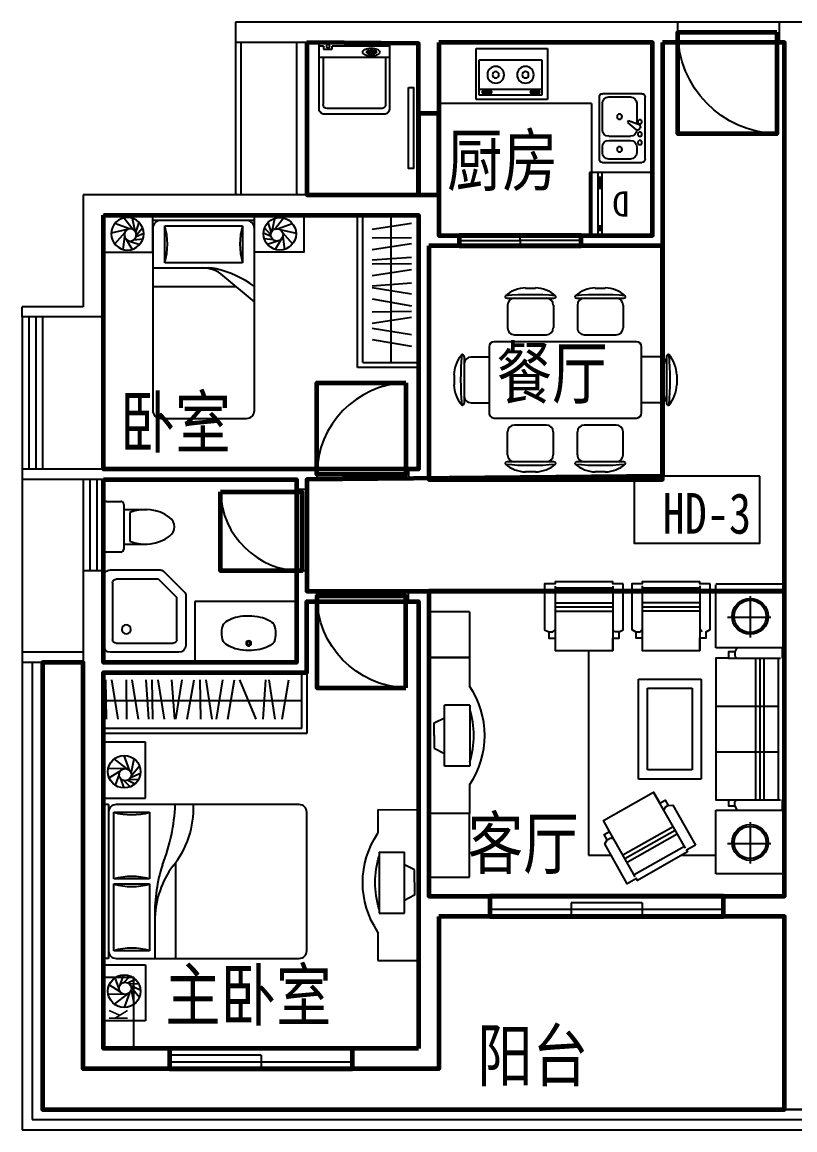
# Model space of a CAD drawing. Extents: x 866697 to 898497, y -913071 to -884071.
# Drawn here: x 875197 to 882797, y -912771 to -901871 of the extents above; entities that cross this region are included whole.
import ezdxf
from ezdxf.enums import TextEntityAlignment as Align

# ---------------------------------------------------------------- set-up
doc = ezdxf.new("R2010")
doc.units = 0
doc.header["$LTSCALE"] = 1000
doc.header["$MEASUREMENT"] = 0
doc.layers.get('0').update_dxf_attribs({"linetype": 'CONTINUOUS'})
for name, color, linetype in [('3', 3, 'CONTINUOUS'), ('F', 8, 'CONTINUOUS'), ('I-FURN', 9, 'CONTINUOUS'), ('KTIAO', 124, 'CONTINUOUS'), ('L-LANGAN', 3, 'CONTINUOUS'), ('PUB_TEXT', 7, 'CONTINUOUS'), ('WALL', 2, 'CONTINUOUS'), ('WC', 157, 'CONTINUOUS'), ('WINDOW', 4, 'CONTINUOUS')]:
    doc.layers.add(name, color=color, linetype=linetype)
for name, color, linetype, lineweight in [('GT_卧室', 1, 'CONTINUOUS', 60), ('GT_卫生间', 5, 'CONTINUOUS', 60), ('GT_厨房', 4, 'CONTINUOUS', 60), ('GT_客厅', 2, 'CONTINUOUS', 60), ('GT_过道', 30, 'CONTINUOUS', 60), ('GT_门', 245, 'CONTINUOUS', 60), ('GT_阳台', 6, 'CONTINUOUS', 60), ('GT_餐厅', 3, 'CONTINUOUS', 60), ('字', 7, 'CONTINUOUS', 0)]:
    doc.layers.add(name, color=color, linetype=linetype, lineweight=lineweight)
doc.styles.add('-宋体', font='', dxfattribs={"width": 0.6})
doc.styles.add('_HZTXT1', font='romand.shx', dxfattribs={"width": 0.7, "bigfont": 'hztxt.shx'})
doc.styles.add('ATT', font='TXT')
doc.styles.add('DIM_FONT', font='ZBTXT.shx', dxfattribs={"width": 0.8})
doc.styles.get('-宋体').set_extended_font_data('SimSun')

# ---------------------------------------------------------------- blocks, each defined once
blk = doc.blocks.new('A$C408F70BB')
for p, q in [((854, 2190), (953, 2190)), ((673, 2090), (1133, 2090)), ((678, 2023), (678, 1845)), ((1128, 2023), (1128, 1845)), ((529, 1795), (529, 395)), ((1229, 1845), (579, 1845)), ((1279, 395), (1279, 1795)), ((100, 1209), (100, 1669)), ((167, 1664), (392, 1664)), ((1641, 1664), (1416, 1664)), ((1709, 1669), (1709, 1209)), ((460, 1281), (460, 1596)), ((1349, 1596), (1349, 1281)), ((0, 1389), (0, 1488)), ((1809, 1488), (1809, 1389)), ((167, 1214), (392, 1214)), ((1641, 1214), (1416, 1214)), ((100, 522), (100, 982)), ((1709, 982), (1709, 522)), ((167, 977), (392, 977)), ((460, 594), (460, 909)), ((1349, 909), (1349, 594)), ((1641, 977), (1416, 977)), ((0, 702), (0, 801)), ((1809, 801), (1809, 702)), ((167, 527), (392, 527)), ((1641, 527), (1416, 527)), ((579, 345), (1229, 345)), ((678, 167), (678, 345)), ((1128, 167), (1128, 345)), ((673, 100), (1133, 100)), ((854, 0), (953, 0))]:
    blk.add_line(p, q)
for centre, radius, start, end in [((863, 1875), 316, 91.7651, 130.7265), ((943, 1875), 316, 49.2735, 88.2349), ((664, 2107), 10, 130.7265, 202.67), ((673, 2110), 20, 202.67, 270), ((903, -587), 2713, 84.8023, 95.1977), ((746, 2023), 67.5, 90, 180), ((1061, 2023), 67.5, 0, 90), ((1133, 2110), 20, 270, 337.33), ((1143, 2107), 10, 337.33, 49.2735), ((579, 1795), 50, 90, 180), ((1229, 1795), 50, 0, 90), ((315, 1478), 316, 139.2735, 178.2349), ((2778, 1439), 2713, 174.8023, 185.1977), ((84, 1678), 10, 67.33, 139.2735), ((80, 1669), 20, 0, 67.33), ((167, 1596), 67.5, 90, 180), ((392, 1596), 67.5, 0, 90), ((1416, 1596), 67.5, 90, 180), ((1641, 1596), 67.5, 0, 90), ((1729, 1669), 20, 112.67, 180), ((1725, 1678), 10, 40.7265, 112.67), ((-969, 1439), 2713, 354.8023, 5.1977), ((1493, 1478), 316, 1.7651, 40.7265), ((315, 1399), 316, 181.7651, 220.7265), ((1493, 1399), 316, 319.2735, 358.2349), ((80, 1209), 20, 292.67, 0), ((167, 1281), 67.5, 180, 270), ((392, 1281), 67.5, 270, 0), ((1416, 1281), 67.5, 180, 270), ((1641, 1281), 67.5, 270, 0), ((1729, 1209), 20, 180, 247.33), ((84, 1199), 10, 220.7265, 292.67), ((1725, 1199), 10, 247.33, 319.2735), ((315, 792), 316, 139.2735, 178.2349), ((2778, 752), 2713, 174.8023, 185.1977), ((84, 991), 10, 67.33, 139.2735), ((80, 982), 20, 0, 67.33), ((1729, 982), 20, 112.67, 180), ((1725, 991), 10, 40.7265, 112.67), ((1493, 792), 316, 1.7651, 40.7265), ((-969, 752), 2713, 354.8023, 5.1977), ((167, 909), 67.5, 90, 180), ((392, 909), 67.5, 0, 90), ((1416, 909), 67.5, 90, 180), ((1641, 909), 67.5, 0, 90), ((315, 712), 316, 181.7651, 220.7265), ((1493, 712), 316, 319.2735, 358.2349), ((167, 594), 67.5, 180, 270), ((392, 594), 67.5, 270, 0), ((1416, 594), 67.5, 180, 270), ((1641, 594), 67.5, 270, 0), ((84, 513), 10, 220.7265, 292.67), ((80, 522), 20, 292.67, 0), ((1729, 522), 20, 180, 247.33), ((1725, 513), 10, 247.33, 319.2735), ((579, 395), 50, 180, 270), ((1229, 395), 50, 270, 0), ((746, 167), 67.5, 180, 270), ((1061, 167), 67.5, 270, 360), ((664, 84), 10, 157.33, 229.2735), ((673, 80), 20, 90, 157.33), ((863, 315), 316, 229.2735, 268.2349), ((903, 2778), 2713, 264.8023, 275.1977), ((943, 315), 316, 271.7651, 310.7265), ((1133, 80), 20, 22.67, 90), ((1143, 84), 10, 310.7265, 22.67)]:
    blk.add_arc(centre, radius, start, end)
at = {"width": 0.8, "flags": 9}
for tag in ['XSIZE', 'YSIZE']:
    blk.add_attdef(tag, (887, 1099), '', height=0.5, rotation=270, dxfattribs=at)
blk = doc.blocks.new('A$C48275918')
at = {"linetype": 'ByBlock'}
for p, q in [((52, 1000), (0, 1000)), ((0, 1000), (0, 0)), ((52, 1000), (52, 0)), ((1922, 1000), (130, 1000)), ((853, 1000), (593, 690)), ((104, 883), (467, 883)), ((104, 117), (104, 883)), ((467, 883), (467, 117)), ((2000, 78), (2000, 922)), ((701, 0), (701, 818)), ((519, 0), (519, 551)), ((467, 117), (104, 117)), ((52, 0), (0, 0)), ((130, 0), (1922, 0))]:
    blk.add_line(p, q, dxfattribs=at)
for centre, radius, start, end in [((130, 922), 77.9, 90, 180), ((1556, 378), 1057, 143.9798, 166.6072), ((1922, 922), 77.9, 0, 90), ((286, 1506), 649, 253.7398, 286.2602), ((831, 489), 312, 139.8941, 180), ((831, 551), 312, 166.6072, 180), ((286, -506), 649, 73.7398, 106.2602), ((130, 78), 77.9, 180, 270), ((1922, 78), 77.9, 270, 0)]:
    blk.add_arc(centre, radius, start, end, dxfattribs=at)
blk = doc.blocks.new('M_C5')
for p, q in [((-71, 21), (-106, 120)), ((-60, 63), (-50, 152)), ((-28, 86), (7, 160)), ((-9, 88), (59, 149)), ((12, 83), (112, 114)), ((-54, -14), (-154, 45)), ((26, 75), (152, 50)), ((42, 53), (156, -35)), ((48, 21), (102, -123)), ((-26, -30), (-153, -47)), ((14, -26), (-99, -126)), ((41, -2), (5, -160))]:
    blk.add_line(p, q)
for centre, radius in [((0, 0), 160), ((-11, 28), 60)]:
    blk.add_circle(centre, radius)
at = {"width": 0.8, "flags": 9}
for tag in ['XSIZE', 'YSIZE']:
    blk.add_attdef(tag, (0, 0), '', height=0.5, dxfattribs=at)
blk = doc.blocks.new('A$C500A4454')
at = {"layer": 'F'}
for points in [[(364, 1485), (0, 1485), (0, 1970), (364, 1970)], [(364, 485), (0, 485), (0, 0), (364, 0)]]:
    blk.add_lwpolyline(points, close=True, dxfattribs=at)
at = {"layer": 'F', "rotation": 180}
blk.add_blockref('M_C5', (183, 1734), dxfattribs=at)
at = {"layer": 'F', "xscale": -1, "rotation": 180}
blk.add_blockref('A$C48275918', (0, 1485), dxfattribs=at)
at = {"layer": 'F', "xscale": -1}
blk.add_blockref('M_C5', (183, 236), dxfattribs=at)
blk = doc.blocks.new('K')
at = {"layer": 'KTIAO'}
blk.add_lwpolyline([(0, 0), (700, 0), (700, -300), (0, -300)], close=True, dxfattribs=at)
at = {"layer": 'KTIAO', "style": '_HZTXT1', "width": 0.7}
blk.add_text('K', height=180, rotation=360, dxfattribs=at).set_placement((278, -244))
blk = doc.blocks.new('M_A2ZXL')
blk.add_line((-0.472, 0), (-0.472, -1))
blk.add_arc((-0.5, 0), 1, 271.6231, 360)
blk = doc.blocks.new('A$C77C702D5')
for p, q in [((400, 2609), (0, 2609)), ((400, 2609), (400, 2160)), ((0, 2160), (400, 2160)), ((400, 2160), (0, 2160)), ((400, 2160), (400, 1879)), ((154, 1092), (154, 1692)), ((404, 1692), (154, 1692)), ((404, 1692), (404, 1092)), ((54, 1517), (154, 1567)), ((54, 1392), (54, 1517)), ((54, 1392), (54, 1267)), ((54, 1267), (154, 1217)), ((404, 1092), (154, 1092)), ((400, 906), (400, 626)), ((400, 626), (0, 626)), ((400, 626), (0, 626)), ((400, 0), (400, 626)), ((0, 0), (400, 0))]:
    blk.add_line(p, q)
for centre, radius, start, end in [((-315, 1393), 865, 325.7553, 34.2447), ((-483, 1392), 925, 343.6295, 16.3705)]:
    blk.add_arc(centre, radius, start, end)
blk = doc.blocks.new('12PCOU13')
at = {"color": 0, "linetype": 'ByBlock'}
for p, q in [((23, 34), (2, 34)), ((3, -34), (3, 34)), ((10, 34), (10, -34)), ((12, 34), (12, -34)), ((14, 34), (14, -34)), ((24, 35), (23, 34)), ((27, 34), (23, 34)), ((24, 37), (24, 35)), ((33, 11), (3, 11)), ((33, -11), (3, -11)), ((23, -34), (2, -34)), ((27, -34), (23, -34)), ((24, -35), (23, -34)), ((24, -37), (24, -35))]:
    blk.add_line(p, q, dxfattribs=at)
blk.add_lwpolyline([(1, -39), (1, -34), (0, -34), (0, 34), (1, 34), (1, 39), (23, 39), (24, 37), (27, 37), (27, 34), (33, 34), (33, -34), (27, -34), (27, -37), (24, -37), (23, -39)], close=True, dxfattribs=at)
blk = doc.blocks.new('-SOF5')
at = {"xscale": 22.75, "yscale": 22.75, "zscale": 22.75}
blk.add_blockref('12PCOU13', (-6, 890), dxfattribs=at)
blk = doc.blocks.new('-CG')
for p, q in [((-370, 366), (384, 366)), ((384, 366), (384, -333)), ((-370, -333), (-370, 355)), ((7, 232), (7, -220)), ((-240, 1), (232, 1)), ((384, -333), (-370, -333))]:
    blk.add_line(p, q)
for radius in [196, 176]:
    blk.add_circle((7, 11), radius)
blk = doc.blocks.new('_C11VCM')
for p, q in [((-2509, -24), (-2509, -593)), ((-1879, -47), (-2509, -47)), ((-1879, -24), (-1879, -729)), ((-1557, -22), (-1557, -591)), ((-926, -45), (-1557, -45)), ((-926, -22), (-926, -728)), ((-2509, -206), (-1879, -206)), ((-1557, -204), (-926, -204)), ((-2509, -252), (-1879, -252)), ((-2509, -297), (-1879, -297)), ((-1557, -250), (-926, -250)), ((-1557, -295), (-926, -295)), ((-2577, -525), (-2532, -525)), ((-2532, -525), (-2509, -502)), ((-1856, -525), (-1879, -502)), ((-1810, -525), (-1856, -525)), ((-1625, -523), (-1580, -523)), ((-1580, -523), (-1557, -500)), ((-902, -523), (-925, -500)), ((-2144, -732), (-2144, -2965)), ((-1599, -2134), (-1599, -1040)), ((-1599, -1040), (-911, -1040)), ((-911, -1040), (-911, -2134)), ((-1499, -2034), (-1499, -1140)), ((-1499, -1140), (-1011, -1140)), ((-1011, -1140), (-1011, -2034)), ((-1011, -2034), (-1499, -2034)), ((-911, -2134), (-1599, -2134)), ((-1084, -2891), (-1432, -2278)), ((-1272, -2422), (-1311, -2444)), ((-1311, -2444), (-1320, -2475)), ((-754, -3171), (-754, -2473)), ((-754, -2473), (0, -2473)), ((0, -2473), (0, -3171)), ((-1767, -2964), (-1219, -2654)), ((-377, -2606), (-377, -3058)), ((-1939, -2800), (-1899, -2778)), ((-1633, -3202), (-1913, -2707)), ((-1899, -2778), (-1868, -2786)), ((-1745, -3004), (-1197, -2693)), ((-1722, -3044), (-1174, -2733)), ((-1096, -2871), (-1644, -3182)), ((-623, -2837), (-152, -2837)), ((-2144, -2965), (-1898, -2965)), ((-1123, -2965), (-754, -2965)), ((0, -3171), (-754, -3171))]:
    blk.add_line(p, q)
for points in [[(-1765, -1), (-1879, -1), (-1879, 21), (-2509, 21), (-2509, -1), (-2623, -1), (-2623, -502), (-2577, -525), (-2577, -593), (-2509, -593), (-2509, -729), (-1879, -729), (-1879, -593), (-1810, -593), (-1810, -525), (-1765, -502)], [(-813, 0), (-926, 0), (-926, 23), (-1557, 23), (-1557, 0), (-1671, 0), (-1671, -500), (-1625, -523), (-1625, -591), (-1557, -591), (-1557, -728), (-926, -728), (-926, -591), (-858, -591), (-858, -523), (-813, -500)], [(-974, -2855), (-1073, -2911), (-1062, -2931), (-1610, -3242), (-1621, -3222), (-1720, -3278), (-1967, -2842), (-1939, -2800), (-1973, -2741), (-1913, -2707), (-1980, -2588), (-1432, -2278), (-1365, -2396), (-1305, -2363), (-1272, -2422), (-1221, -2419)]]:
    blk.add_lwpolyline(points, close=True)
for radius in [196, 176]:
    blk.add_circle((-377, -2827), radius)
blk.add_blockref('-CG', (-384, -366))
at = {"xscale": -1}
blk.add_blockref('-SOF5', (-6, -2476), dxfattribs=at)
at = {"style": 'DIM_FONT', "width": 0.8, "flags": 9}
for tag in ['XSIZE', 'YSIZE']:
    blk.add_attdef(tag, (0, 0), '', height=0.5, dxfattribs=at)
blk = doc.blocks.new('A$C7B1F335F')
at = {"layer": 'I-FURN', "xscale": -0.9, "yscale": 0.9, "zscale": 0.9}
blk.add_blockref('_C11VCM', (0, 2950), dxfattribs=at)
blk = doc.blocks.new('A$C314C3C37')
for p, q in [((0, 2744), (0, 2191)), ((412, 2744), (0, 2744)), ((412, 2191), (412, 2744)), ((234, 2480), (105, 2578)), ((255, 2467), (203, 2612)), ((271, 2439), (301, 2579)), ((272, 2411), (353, 2511)), ((199, 2481), (48, 2484)), ((165, 2458), (57, 2390)), ((154, 2428), (116, 2319)), ((267, 2396), (364, 2436)), ((164, 2390), (201, 2292)), ((199, 2365), (264, 2304)), ((238, 2368), (313, 2334)), ((254, 2379), (345, 2375)), ((0, 2191), (412, 2191)), ((0, 2129), (0, 615)), ((50, 2129), (0, 2129)), ((50, 2129), (50, 615)), ((1924, 2129), (126, 2129)), ((101, 1397), (101, 2053)), ((101, 2053), (454, 2053)), ((454, 2053), (454, 1397)), ((2000, 690), (2000, 2053)), ((707, 1549), (707, 615)), ((454, 1397), (101, 1397)), ((101, 690), (101, 1347)), ((101, 1347), (454, 1347)), ((454, 1347), (454, 690)), ((505, 1031), (505, 615)), ((454, 690), (101, 690)), ((50, 615), (0, 615)), ((0, 0), (0, 553)), ((0, 553), (412, 553)), ((126, 615), (1924, 615)), ((412, 553), (412, 0)), ((164, 354), (201, 452)), ((199, 378), (264, 440)), ((165, 286), (57, 354)), ((154, 316), (116, 425)), ((238, 375), (313, 409)), ((254, 365), (345, 368)), ((267, 348), (364, 307)), ((272, 333), (353, 232)), ((199, 262), (48, 259)), ((234, 264), (105, 166)), ((255, 276), (203, 132)), ((271, 305), (301, 165)), ((412, 0), (0, 0))]:
    blk.add_line(p, q)
for centre, radius in [((204, 2452), 160), ((214, 2423), 60), ((204, 292), 160), ((214, 320), 60)]:
    blk.add_circle(centre, radius)
for centre, radius, start, end in [((126, 2053), 75.7, 90, 180), ((-1149, 2214), 1857, 338.5931, 357.384), ((-6, 2091), 892, 320.4539, 2.4327), ((1924, 2053), 75.7, 0, 90), ((278, 2659), 631, 253.7398, 286.2602), ((2088, 1052), 1584, 162.1966, 180.7418), ((278, 791), 631, 73.7398, 106.2602), ((1432, 977), 928, 143.9597, 177.4602), ((278, 1952), 631, 253.7398, 286.2602), ((126, 690), 75.7, 180, 270), ((278, 85), 631, 73.7398, 106.2602), ((1924, 690), 75.7, 270, 0)]:
    blk.add_arc(centre, radius, start, end)
blk = doc.blocks.new('A$C465575F6')
for p, q in [((0, 529), (0, 669)), ((30, 699), (470, 699)), ((500, 669), (500, 529)), ((470, 499), (30, 499)), ((80, 499), (80, 269)), ((390, 439), (110, 439)), ((420, 499), (420, 269))]:
    blk.add_line(p, q)
for centre, radius, start, end in [((30, 669), 30, 90, 180), ((470, 669), 30, 0, 90), ((30, 529), 30, 180, 270), ((477, 286), 398, 157.4505, 216.6381), ((23, 286), 398, 323.3619, 22.5495), ((470, 529), 30, 270, 0), ((250, 110), 110, 213.4509, 326.5491)]:
    blk.add_arc(centre, radius, start, end)
blk = doc.blocks.new('M_E27FMO')
at = {"color": 0, "linetype": 'ByBlock'}
for p, q in [((-185.9, 0.6), (-549.7, 0.6)), ((-599.7, -49.4), (-599.7, -549.4)), ((-508.1, -66.1), (-199.7, -66.1)), ((-66.4, -199.4), (-199.7, -66.1)), ((-9.5, -162.1), (-162.4, -9.2)), ((-533.1, -507.8), (-533.1, -91.1)), ((-66.4, -199.4), (-66.4, -507.8)), ((0.3, -549.4), (0.3, -185.6)), ((-91.4, -532.8), (-508.1, -532.8)), ((-549.7, -599.4), (-49.7, -599.4))]:
    blk.add_line(p, q, dxfattribs=at)
blk.add_circle((-433.1, -432.8), 33.3, dxfattribs=at)
for centre, radius, start, end in [((-549.7, -49.4), 50, 90, 180), ((-185.9, -32.8), 33.3, 45, 90), ((-508.1, -91.1), 25, 90, 180), ((-33.1, -185.6), 33.3, 0, 45), ((-549.7, -549.4), 50, 180, 270), ((-508.1, -507.8), 25, 180, 270), ((-91.4, -507.8), 25, 270, 0), ((-49.7, -549.4), 50, 270, 0)]:
    blk.add_arc(centre, radius, start, end, dxfattribs=at)
at = {"style": 'DIM_FONT', "width": 0.8, "flags": 9}
for tag in ['XSIZE', 'YSIZE']:
    blk.add_attdef(tag, (0, 0), '', height=0.5, dxfattribs=at)
blk = doc.blocks.new('A$C7F224953')
for p, q in [((513, 86, 0), (516, 88, 0)), ((516, 92, 0), (516, 89, 0))]:
    blk.add_line(p, q)
at = {"elevation": 0}
for points in [[(513, 261, 0.091341), (457, 304, 0.066287), (374, 332, 0.052428), (263, 343, 0.052428), (153, 330, 0.066287), (70, 300, 0.091756), (14, 256, 0.171377)], [(12, 87, -0.172546), (14, 256, -0.726395)], [(518, 91, 0.172546), (514, 261, 0.726395)], [(12, 87, 0.098208), (73, 40, 0.066287), (156, 11, 0.052428), (266, 1, 0.052428), (376, 13, 0.066287), (459, 43, 0.093876), (516, 89, 0.171377)]]:
    blk.add_lwpolyline(points, format="xyb", dxfattribs=at)
for radius in [25, 15]:
    blk.add_circle((266, 71, 0), radius)
blk.add_arc((515, 89, 0), 1, 311.8531, 0.5307)
at = {"style": 'DIM_FONT', "oblique": 0, "width": 0.8, "flags": 9}
for tag in ['YSIZE', 'XSIZE', 'YSIZE', 'XSIZE']:
    blk.add_attdef(tag, (266, 1, 0), '', height=0.5, rotation=180.5307, dxfattribs=at)
blk = doc.blocks.new('A$C4151635E')
for p, q in [((501, 700), (1, 700)), ((1, 700), (1, 0)), ((114, 51), (114, 673)), ((114, 673), (456, 673)), ((400, 673), (400, 51)), ((456, 673), (456, 51)), ((501, 0), (501, 700)), ((423, 641), (434, 641)), ((424, 549), (434, 549)), ((432, 630), (449, 630)), ((432, 566), (432, 630)), ((449, 566), (432, 566)), ((449, 630), (449, 566)), ((423, 168), (434, 168)), ((432, 93), (432, 157)), ((432, 157), (449, 157)), ((449, 157), (449, 93)), ((456, 51), (114, 51)), ((424, 76), (434, 76)), ((449, 93), (432, 93)), ((1, 0), (501, 0))]:
    blk.add_line(p, q)
for points in [[(424, 549, -0.259034), (420, 551, -0.076276), (416, 563, -0.036515), (413, 576, -0.026615), (412, 595, -0.026615), (413, 614, -0.036515), (416, 627, -0.076276), (420, 639, -0.259034), (424, 641, -0.078462), (425, 641, -0.056762)], [(434, 549, -0.259034), (431, 551, -0.076276), (426, 563, -0.036515), (424, 576, -0.026615), (423, 595, -0.026615), (424, 614, -0.036515), (426, 627, -0.076276), (431, 639, -0.259034), (434, 641, -0.259034), (438, 639, -0.056762), (442, 630, -0.036515)], [(444, 566, -0.008736), (443, 563, -0.076276), (438, 551, -0.259034), (434, 549, -0.259034)], [(424, 76, -0.259034), (420, 78, -0.076276), (416, 90, -0.036515), (413, 103, -0.026615), (412, 122, -0.026615), (413, 141, -0.036515), (416, 154, -0.076276), (420, 166, -0.259034), (424, 168, -0.078462), (425, 168, -0.056762)], [(434, 76, -0.259034), (431, 78, -0.076276), (426, 90, -0.036515), (424, 103, -0.026615), (423, 122, -0.026615), (424, 141, -0.036515), (426, 154, -0.076276), (431, 166, -0.259034), (434, 168, -0.259034), (438, 166, -0.056762), (442, 157, -0.036515)], [(444, 93, -0.008736), (443, 90, -0.076276), (438, 78, -0.259034), (434, 76, -0.259034)]]:
    blk.add_lwpolyline(points, format="xyb")
for centre, radius in [((259, 508), 82.5), ((259, 508), 31.6), ((259, 216), 82.5), ((259, 216), 31.6)]:
    blk.add_circle(centre, radius)
at = {"style": 'DIM_FONT', "oblique": -180, "text_generation_flag": 4, "width": 0.8, "flags": 9}
for tag in ['YSIZE', 'XSIZE']:
    blk.add_attdef(tag, (1, 700), '', height=0.5, rotation=270, dxfattribs=at)
blk = doc.blocks.new('A$C7B0B0EDB')
for p, q in [((36, 647, 0), (36, 690, 0)), ((145, 690, 0), (145, 0, 0)), ((35, 647, 0), (66, 647, 0)), ((66, 564, 0), (35, 564, 0)), ((36, 0, 0), (36, 564, 0)), ((66, 647, 0), (66, 564, 0)), ((145, 652, 0), (611, 652, 0)), ((651, 78, 0), (651, 612, 0)), ((87, 222, 0), (99, 222, 0)), ((89, 130, 0), (99, 130, 0)), ((97, 147, 0), (97, 212, 0)), ((97, 212, 0), (113, 212, 0)), ((113, 147, 0), (97, 147, 0)), ((113, 212, 0), (113, 147, 0)), ((145, 38, 0), (611, 38, 0))]:
    blk.add_line(p, q)
at = {"elevation": 0}
blk.add_lwpolyline([(706, 50), (706, 640, 0.414214), (656, 690), (1, 690), (1, 0), (656, 0, 0.414214)], format="xyb", close=True, dxfattribs=at)
blk.add_circle((35, 604, 0), 17.5)
for centre, radius, start, end in [((611, 612, 0), 40, 0.0001, 90.0001), ((166, 192, 0), 108, 155.2656, 169.1969), ((122, 212, 0), 59.9, 131.96, 155.2656), ((120, 198, 0), 41.3, 148.0896, 165.537), ((95, 243, 0), 19.1, 90.0001, 131.96), ((89, 218, 0), 4.03, 90.0001, 148.0896), ((89, 218, 0), 4.03, 72.0547, 90.0001), ((131, 198, 0), 41.3, 148.0896, 165.537), ((95, 243, 0), 19.1, 48.0403, 90.0001), ((99, 218, 0), 4.03, 90.0001, 148.0896), ((99, 218, 0), 4.03, 31.9107, 90.0001), ((67, 198, 0), 41.3, 18.9157, 31.9107), ((68, 212, 0), 59.9, 24.7347, 48.0403), ((24, 192, 0), 108, 10.8034, 24.7347), ((237, 179, 0), 180, 169.1969, 180.0001), ((237, 179, 0), 180, 180.0001, 190.8034), ((166, 165, 0), 108, 190.8034, 204.7347), ((122, 145, 0), 59.9, 204.7347, 228.0403), ((254, 176, 0), 177, 173.9019, 180.0001), ((254, 176, 0), 177, 180.0001, 186.0984), ((172, 185, 0), 94.4, 165.537, 173.9019), ((172, 167, 0), 94.4, 186.0984, 194.4633), ((120, 154, 0), 41.3, 194.4633, 211.9107), ((89, 134, 0), 4.03, 211.9107, 270.0001), ((265, 176, 0), 177, 173.9019, 180.0001), ((265, 176, 0), 177, 180.0001, 186.0984), ((182, 185, 0), 94.4, 165.537, 173.9019), ((182, 167, 0), 94.4, 186.0984, 194.4633), ((131, 154, 0), 41.3, 194.4633, 211.9107), ((99, 134, 0), 4.03, 211.9107, 270.0001), ((99, 134, 0), 4.03, 270.0001, 328.0896), ((67, 154, 0), 41.3, 328.0896, 345.537), ((16, 167, 0), 94.4, 345.537, 347.5391), ((68, 145, 0), 59.9, 311.96, 335.2656), ((24, 165, 0), 108, 335.2656, 349.1969), ((-47, 179, 0), 180, 0.0001, 10.8034), ((-47, 179, 0), 180, 349.1969, 0.0001), ((95, 114, 0), 19.1, 228.0403, 270.0001), ((95, 114, 0), 19.1, 270.0001, 311.96), ((611, 78, 0), 40, 270.0001, 0.0001)]:
    blk.add_arc(centre, radius, start, end)
at = {"oblique": -180, "text_generation_flag": 4, "width": 0.8, "flags": 9}
for tag in ['YSIZE', 'XSIZE']:
    blk.add_attdef(tag, (1, 345, 0), '', height=0.5, rotation=270.0001, dxfattribs=at)
blk = doc.blocks.new('M_E25ESP')
at = {"color": 0, "linetype": 'ByBlock'}
for p, q in [((31, 338), (419, 338)), ((0, -307), (0, 307)), ((82, 245), (82, 40)), ((358, 307), (143, 307)), ((419, -20), (419, 245)), ((450, 307), (450, -307)), ((48, 2), (57, -12)), ((59, 31), (163, 70)), ((173, 53), (87, -18)), ((163, 70), (173, 53)), ((143, -82), (358, -82)), ((82, -184), (82, -245)), ((358, -123), (143, -123)), ((419, -245), (419, -184)), ((143, -307), (358, -307)), ((419, -338), (31, -338))]:
    blk.add_line(p, q, dxfattribs=at)
for centre, radius in [((251, 112), 25.6), ((51, 61), 20.5), ((51, -61), 20.5), ((51, -143), 20.5), ((251, -210), 25.6)]:
    blk.add_circle(centre, radius, dxfattribs=at)
for centre, radius, start, end in [((31, 307), 30.7, 90, 180), ((419, 307), 30.7, 0, 90), ((143, 245), 61.4, 90, 180), ((358, 245), 61.4, 0, 90), ((66, 12), 20.5, 110.5377, 210), ((74, -2), 20.5, 210, 309.4623), ((143, -20), 61.4, 180, 270), ((358, -20), 61.4, 270, 0), ((143, -184), 61.4, 90, 180), ((358, -184), 61.4, 0, 90), ((31, -307), 30.7, 180, 270), ((143, -245), 61.4, 180, 270), ((358, -245), 61.4, 270, 0), ((419, -307), 30.7, 270, 0)]:
    blk.add_arc(centre, radius, start, end, dxfattribs=at)
at = {"style": 'DIM_FONT', "width": 0.8, "flags": 9}
for tag in ['XSIZE', 'YSIZE']:
    blk.add_attdef(tag, (0, 0), '', height=0.5, dxfattribs=at)
blk = doc.blocks.new('11PDRY03')
at = {"color": 0, "linetype": 'ByBlock'}
for p, q in [((0, 30), (30, 30)), ((0, 0), (0, 30)), ((4, 0), (4, 30)), ((5, 25), (5, 28)), ((6, 0), (6, 30)), ((30, 30), (30, 0)), ((5, 2), (5, 8)), ((30, 0), (0, 0))]:
    blk.add_line(p, q, dxfattribs=at)
at = {"color": 0, "linetype": 'ByBlock', "style": 'ATT', "flags": 8}
blk.add_attdef('LABEL', text='', height=12, dxfattribs=at).set_placement((15, 15), align=Align.MIDDLE)
at = {"color": 0, "linetype": 'ByBlock', "style": 'ATT'}
for tag, p, flags in [('ITEM', (0, -13), 3), ('ROOM_NUMBER', (0, -22), 1), ('DEPTH', (0, -30), 3), ('WIDTH', (0, -38), 3)]:
    blk.add_attdef(tag, p, '', height=6, dxfattribs=dict(at, flags=flags))
blk = doc.blocks.new('A$C494075C9')
at = {"layer": 'WC'}
ref = blk.add_blockref('11PDRY03', (0, 621), dxfattribs=dict(at, xscale=-20.7, yscale=20.7, zscale=20.7, rotation=179.9999999996696))
ref.add_attrib('LABEL', 'D', dxfattribs={"layer": '0', "color": 0, "linetype": 'ByBlock', "height": 248, "rotation": 180, "style": 'ATT', "flags": 8}).set_placement((310, 310), align=Align.MIDDLE)
blk = doc.blocks.new('A$C08F10900')
for p, q in [((133, 1202), (133, 1482)), ((133, 1482), (533, 1482)), ((533, 1482), (533, 1)), ((143, 415), (143, 1015)), ((143, 1015), (393, 1015)), ((393, 1015), (393, 415)), ((493, 840), (393, 890)), ((493, 715), (493, 840)), ((493, 715), (493, 590)), ((493, 590), (393, 540)), ((143, 415), (393, 415)), ((133, 0), (133, 228)), ((533, 1), (133, 0))]:
    blk.add_line(p, q)
for centre, radius, start, end in [((848, 715), 865, 145.7553, 214.2447), ((1031, 715), 925, 163.6295, 196.3705)]:
    blk.add_arc(centre, radius, start, end)

msp = doc.modelspace()

# ---------------------------------------------------------------- linework, layer by layer
at = {"layer": '3'}
for p, q in [((877297, -902071), (877297, -903571)), ((877347, -902071), (877347, -903571)), ((877897, -902071), (877897, -903571)), ((877997, -902071), (877997, -903571)), ((875197, -906371), (875197, -908171)), ((875197, -908171), (875197, -912771)), ((875297, -908171), (875297, -912671)), ((875397, -908171), (875397, -912571)), ((875397, -912571), (886297, -912571)), ((875297, -912671), (886297, -912671)), ((875197, -912771), (886297, -912771))]:
    msp.add_line(p, q, dxfattribs=at)
at = {"layer": 'F'}
for p, q in [((878497, -905271), (878497, -903771)), ((878547, -905221), (878547, -903771)), ((878822, -903771), (878822, -905221)), ((879026, -903851), (878640, -903911)), ((879026, -903993), (878640, -903998)), ((879026, -904052), (878640, -904112)), ((879026, -904186), (878640, -904214)), ((879026, -904248), (878640, -904253)), ((879026, -904307), (878640, -904367)), ((879026, -904441), (878640, -904469)), ((878640, -904483), (879026, -904546)), ((878640, -904595), (879026, -904662)), ((879026, -904719), (878640, -904724)), ((879026, -904778), (878640, -904838)), ((878640, -904882), (879026, -904945)), ((878640, -904994), (879026, -905061)), ((878547, -905221), (879097, -905221)), ((879097, -905271), (878497, -905271)), ((877947, -908821), (877947, -908271)), ((877997, -908271), (877997, -908871)), ((876018, -908343), (876023, -908729)), ((876076, -908343), (876137, -908729)), ((876219, -908343), (876224, -908729)), ((876277, -908343), (876338, -908729)), ((876412, -908343), (876440, -908729)), ((876474, -908343), (876479, -908729)), ((876532, -908343), (876593, -908729)), ((876667, -908343), (876695, -908729)), ((876709, -908729), (876772, -908343)), ((876821, -908729), (876888, -908343)), ((876945, -908343), (876950, -908729)), ((877003, -908343), (877064, -908729)), ((877108, -908729), (877171, -908343)), ((877220, -908729), (877286, -908343)), ((877335, -908343), (877496, -908729)), ((877568, -908729), (877593, -908343)), ((877622, -908343), (877683, -908729)), ((877756, -908729), (877819, -908343)), ((875997, -908546), (877947, -908546)), ((877947, -908821), (875997, -908821)), ((877997, -908871), (875997, -908871))]:
    msp.add_line(p, q, dxfattribs=at)
at = {"layer": 'GT_卧室'}
for points in [[(875997, -903771), (879097, -903771), (879097, -906271), (875997, -906271), (875997, -903771)], [(879097, -911971), (875997, -911971), (875997, -908271), (877997, -908271), (877997, -907571), (879097, -907571), (879097, -911971)]]:
    msp.add_lwpolyline(points, dxfattribs=at)
at = {"layer": 'GT_卫生间'}
msp.add_lwpolyline([(875997, -906371), (877897, -906371), (877897, -908171), (875997, -908171), (875997, -906371)], dxfattribs=at)
at = {"layer": 'GT_厨房'}
msp.add_lwpolyline([(879297, -902071), (879297, -903971), (881397, -903971), (881397, -902071), (879297, -902071)], dxfattribs=at)
at = {"layer": 'GT_客厅'}
msp.add_lwpolyline([(879197, -907471), (879197, -910471), (882697, -910471), (882697, -907471), (879197, -907471)], dxfattribs=at)
at = {"layer": 'GT_过道'}
msp.add_lwpolyline([(881497, -902071), (881497, -906339), (877997, -906371), (877997, -907471), (882697, -907471), (882697, -902071), (881497, -902071)], dxfattribs=at)
at = {"layer": 'GT_门'}
for points in [[(882619, -901971), (882619, -902971), (881647, -902971), (881647, -901971), (882619, -901971)], [(879097, -902771), (879097, -903571), (879297, -903571), (879297, -902771), (879097, -902771)], [(879497, -903971), (879497, -904071), (880697, -904071), (880697, -903971), (879497, -903971)], [(878972, -905422), (878972, -906321), (878097, -906321), (878097, -905422), (878972, -905422)], [(877147, -906494), (877947, -906494), (877947, -907271), (877147, -907271), (877147, -906494)], [(878972, -908421), (878972, -907521), (878097, -907521), (878097, -908421), (878972, -908421)], [(879797, -910471), (879797, -910671), (882097, -910671), (882097, -910471), (879797, -910471)], [(876647, -911971), (876647, -912171), (878447, -912171), (878447, -911971), (876647, -911971)]]:
    msp.add_lwpolyline(points, dxfattribs=at)
at = {"layer": 'GT_阳台'}
for points in [[(877997, -902071), (877997, -903571), (879097, -903571), (879097, -902080), (877997, -902071)], [(879297, -910671), (879297, -912171), (875797, -912171), (875797, -908171), (875397, -908171), (875397, -912571), (882697, -912571), (882697, -910671), (879297, -910671)]]:
    msp.add_lwpolyline(points, dxfattribs=at)
at = {"layer": 'GT_餐厅'}
msp.add_lwpolyline([(879197, -904071), (879197, -906371), (881497, -906371), (881497, -904071), (879197, -904071)], dxfattribs=at)
at = {"layer": 'L-LANGAN'}
for p, q in [((875797, -908071), (875197, -908071)), ((875797, -908171), (875197, -908171))]:
    msp.add_line(p, q, dxfattribs=at)
at = {"layer": 'PUB_TEXT'}
msp.add_lwpolyline([(882453, -906339), (881216, -906339), (881216, -906997), (882453, -906997)], close=True, dxfattribs=at)
at = {"layer": 'WALL'}
for p, q in [((877297, -901871), (877297, -902071)), ((881647, -901871), (877297, -901871)), ((881647, -902071), (881647, -901871)), ((882647, -902071), (882647, -901871)), ((882947, -901871), (882647, -901871)), ((879097, -902071), (877297, -902071)), ((879097, -902071), (879097, -902771)), ((881397, -902071), (879297, -902071)), ((879297, -902071), (879297, -902771)), ((881397, -902071), (881397, -903971)), ((881647, -902071), (881497, -902071)), ((881497, -902071), (881497, -904071)), ((882697, -902071), (882647, -902071)), ((882697, -902071), (882697, -910471)), ((879297, -902771), (879097, -902771)), ((879297, -903571), (875797, -903571)), ((875797, -903571), (875797, -904671)), ((879297, -903571), (879297, -903971)), ((875997, -903771), (875997, -904771)), ((879097, -903771), (875997, -903771)), ((879097, -903771), (879097, -906271)), ((879497, -903971), (879297, -903971)), ((879497, -903971), (879497, -904071)), ((880697, -903971), (880697, -904071)), ((881397, -903971), (880697, -903971)), ((879197, -904071), (879197, -906371)), ((879497, -904071), (879197, -904071)), ((881497, -904071), (880697, -904071)), ((875797, -904671), (875197, -904671)), ((875197, -904771), (875197, -904671)), ((875997, -904771), (875197, -904771)), ((878097, -906271), (875197, -906271)), ((875197, -906271), (875197, -906371)), ((878097, -906271), (878097, -906371)), ((878997, -906271), (878997, -906371)), ((879097, -906271), (878997, -906271)), ((877897, -906371), (875197, -906371)), ((877897, -906371), (877897, -906471)), ((878097, -906371), (877997, -906371)), ((877997, -906371), (877997, -906471)), ((879197, -906371), (878997, -906371)), ((877997, -906471), (877897, -906471)), ((875797, -907271, 0), (875797, -912171)), ((875997, -907271, 0), (875797, -907271, 0)), ((875997, -907271, 0), (875997, -908171)), ((877897, -907271), (877897, -908171)), ((877997, -907271), (877897, -907271)), ((877997, -907271), (877997, -907471)), ((878097, -907471), (877997, -907471)), ((878097, -907571), (878097, -907471)), ((878997, -907571), (878997, -907471)), ((879197, -907471), (878997, -907471)), ((879197, -910471), (879197, -907471)), ((878097, -907571), (877997, -907571)), ((877997, -907571), (877997, -908271)), ((879097, -907571), (878997, -907571)), ((879097, -911971), (879097, -907571)), ((877897, -908171), (875997, -908171)), ((875997, -908271), (875997, -911971)), ((877997, -908271), (875997, -908271)), ((879197, -910471), (879797, -910471)), ((879797, -910471), (879797, -910671)), ((882097, -910471), (882697, -910471)), ((882097, -910471), (882097, -910671)), ((879297, -912171), (879297, -910671)), ((879297, -910671), (879797, -910671)), ((882097, -910671), (882697, -910671)), ((882697, -910671), (882697, -912571)), ((875797, -911971), (875797, -912171)), ((875997, -911971), (876647, -911971)), ((876647, -911971), (876647, -912171)), ((878447, -911971), (879097, -911971)), ((878447, -911971), (878447, -912171)), ((875797, -912171), (876647, -912171)), ((878447, -912171), (879297, -912171)), ((882897, -912571), (882697, -912571))]:
    msp.add_line(p, q, dxfattribs=at)
at = {"layer": 'WC'}
for p, q in [((880797, -902671), (879297, -902671)), ((880797, -902671), (880797, -903971)), ((876897, -907571), (876897, -908171)), ((877897, -907571), (876897, -907571))]:
    msp.add_line(p, q, dxfattribs=at)
at = {"layer": 'WINDOW'}
for p, q in [((882647, -901871), (881647, -901871)), ((882647, -902071), (881647, -902071)), ((879097, -902771), (879097, -903571)), ((880697, -903971), (879497, -903971)), ((875197, -904771), (875197, -906271)), ((875264, -904771), (875264, -906271)), ((875330, -904771), (875330, -906271)), ((875397, -904771), (875397, -906271)), ((875997, -904771), (875997, -906271)), ((875797, -906371), (875797, -907271, 0)), ((875864, -906371), (875864, -907271, 0)), ((875930, -906371), (875930, -907271, 0)), ((875997, -906371), (875997, -907271, 0)), ((877897, -906471), (877897, -907271)), ((882097, -910471), (879797, -910471)), ((880597, -910538), (880597, -910671)), ((881297, -910538), (880597, -910538)), ((881297, -910538), (881297, -910671)), ((882097, -910604), (879797, -910604)), ((882097, -910671), (879797, -910671)), ((878447, -911971), (876647, -911971)), ((877547, -912038), (876647, -912038)), ((878447, -912104), (876647, -912104)), ((877547, -912038), (877547, -912171)), ((878447, -912171), (876647, -912171))]:
    msp.add_line(p, q, dxfattribs=at)
for points in [[(878997, -902513), (879047, -902513), (879047, -903313), (878997, -903313)], [(879497, -903971), (879497, -904021), (880097, -904021), (880097, -903971)], [(880097, -904021), (880097, -904071), (880697, -904071), (880697, -904021)]]:
    msp.add_lwpolyline(points, close=True, dxfattribs=at)

# ---------------------------------------------------------------- block references
at = {"xscale": -1, "rotation": 90}
msp.add_blockref('A$C500A4454', (877967, -903771), dxfattribs=at)
at = {"xscale": -1}
msp.add_blockref('A$C7B1F335F', (882697, -910349), dxfattribs=at)
at = {"layer": 'F', "rotation": 270}
msp.add_blockref('A$C408F70BB', (879445, -904488, 0), dxfattribs=at)
at = {"layer": 'F'}
for name, p in [('A$C77C702D5', (879197, -910284)), ('A$C314C3C37', (875997, -911699))]:
    msp.add_blockref(name, p, dxfattribs=at)
at = {"layer": 'F', "xscale": -1, "rotation": 180}
msp.add_blockref('A$C08F10900', (878564, -909623), dxfattribs=at)
at = {"layer": 'KTIAO', "xscale": -1, "rotation": 270}
msp.add_blockref('K', (876297, -911971), dxfattribs=at)
at = {"layer": 'L-LANGAN'}
msp.add_blockref('A$C494075C9', (880776, -903971), dxfattribs=at)
at = {"layer": 'WC', "xscale": -1, "rotation": 90}
for name, p in [('A$C7B0B0EDB', (878809, -902071, 0)), ('A$C4151635E', (880363, -902130))]:
    msp.add_blockref(name, p, dxfattribs=at)
at = {"layer": 'WC', "xscale": -1}
for name, p in [('M_E25ESP', (881324, -902913, 0)), ('A$C7F224953', (877691, -908055, 0))]:
    msp.add_blockref(name, p, dxfattribs=at)
at = {"layer": 'WC', "rotation": 90}
msp.add_blockref('A$C465575F6', (876696, -907087, 0), dxfattribs=at)
at = {"layer": 'WC', "xscale": -1.35000000009732, "yscale": 1.350000000093132, "zscale": 1.35, "rotation": 269.9998572696002}
msp.add_blockref('M_E27FMO', (876806, -907262, 0), dxfattribs=at)
at = {"layer": 'WINDOW'}
for p, xscale, yscale, zscale in [((882147, -901971), -1000, 1000, 1000), ((878547, -907521), -900, 900, 900)]:
    msp.add_blockref('M_A2ZXL', p, dxfattribs=dict(at, xscale=xscale, yscale=yscale, zscale=zscale))
for p, xscale, yscale, zscale, rotation in [((878547, -906321), 900, 900, 900, 180), ((877947, -906871), 800, 800, 800, 270)]:
    msp.add_blockref('M_A2ZXL', p, dxfattribs=dict(at, xscale=xscale, yscale=yscale, zscale=zscale, rotation=rotation))

# ---------------------------------------------------------------- texts
at = {"layer": '字', "style": '-宋体', "width": 0.8}
for s, height, p in [('厨房', 500, (879377, -903479, 0)), ('餐厅', 500, (879863, -905573, 0)), ('卧室', 500, (876157, -906058, 0)), ('HD-3', 400, (881496, -906905)), ('客厅', 500, (879579, -910201, 0)), ('主卧室', 500, (876603, -911695, 0)), ('阳台', 500, (879674, -912289, 0))]:
    msp.add_text(s, height=height, dxfattribs=at).set_placement(p)

doc.saveas('drawing.dxf')
